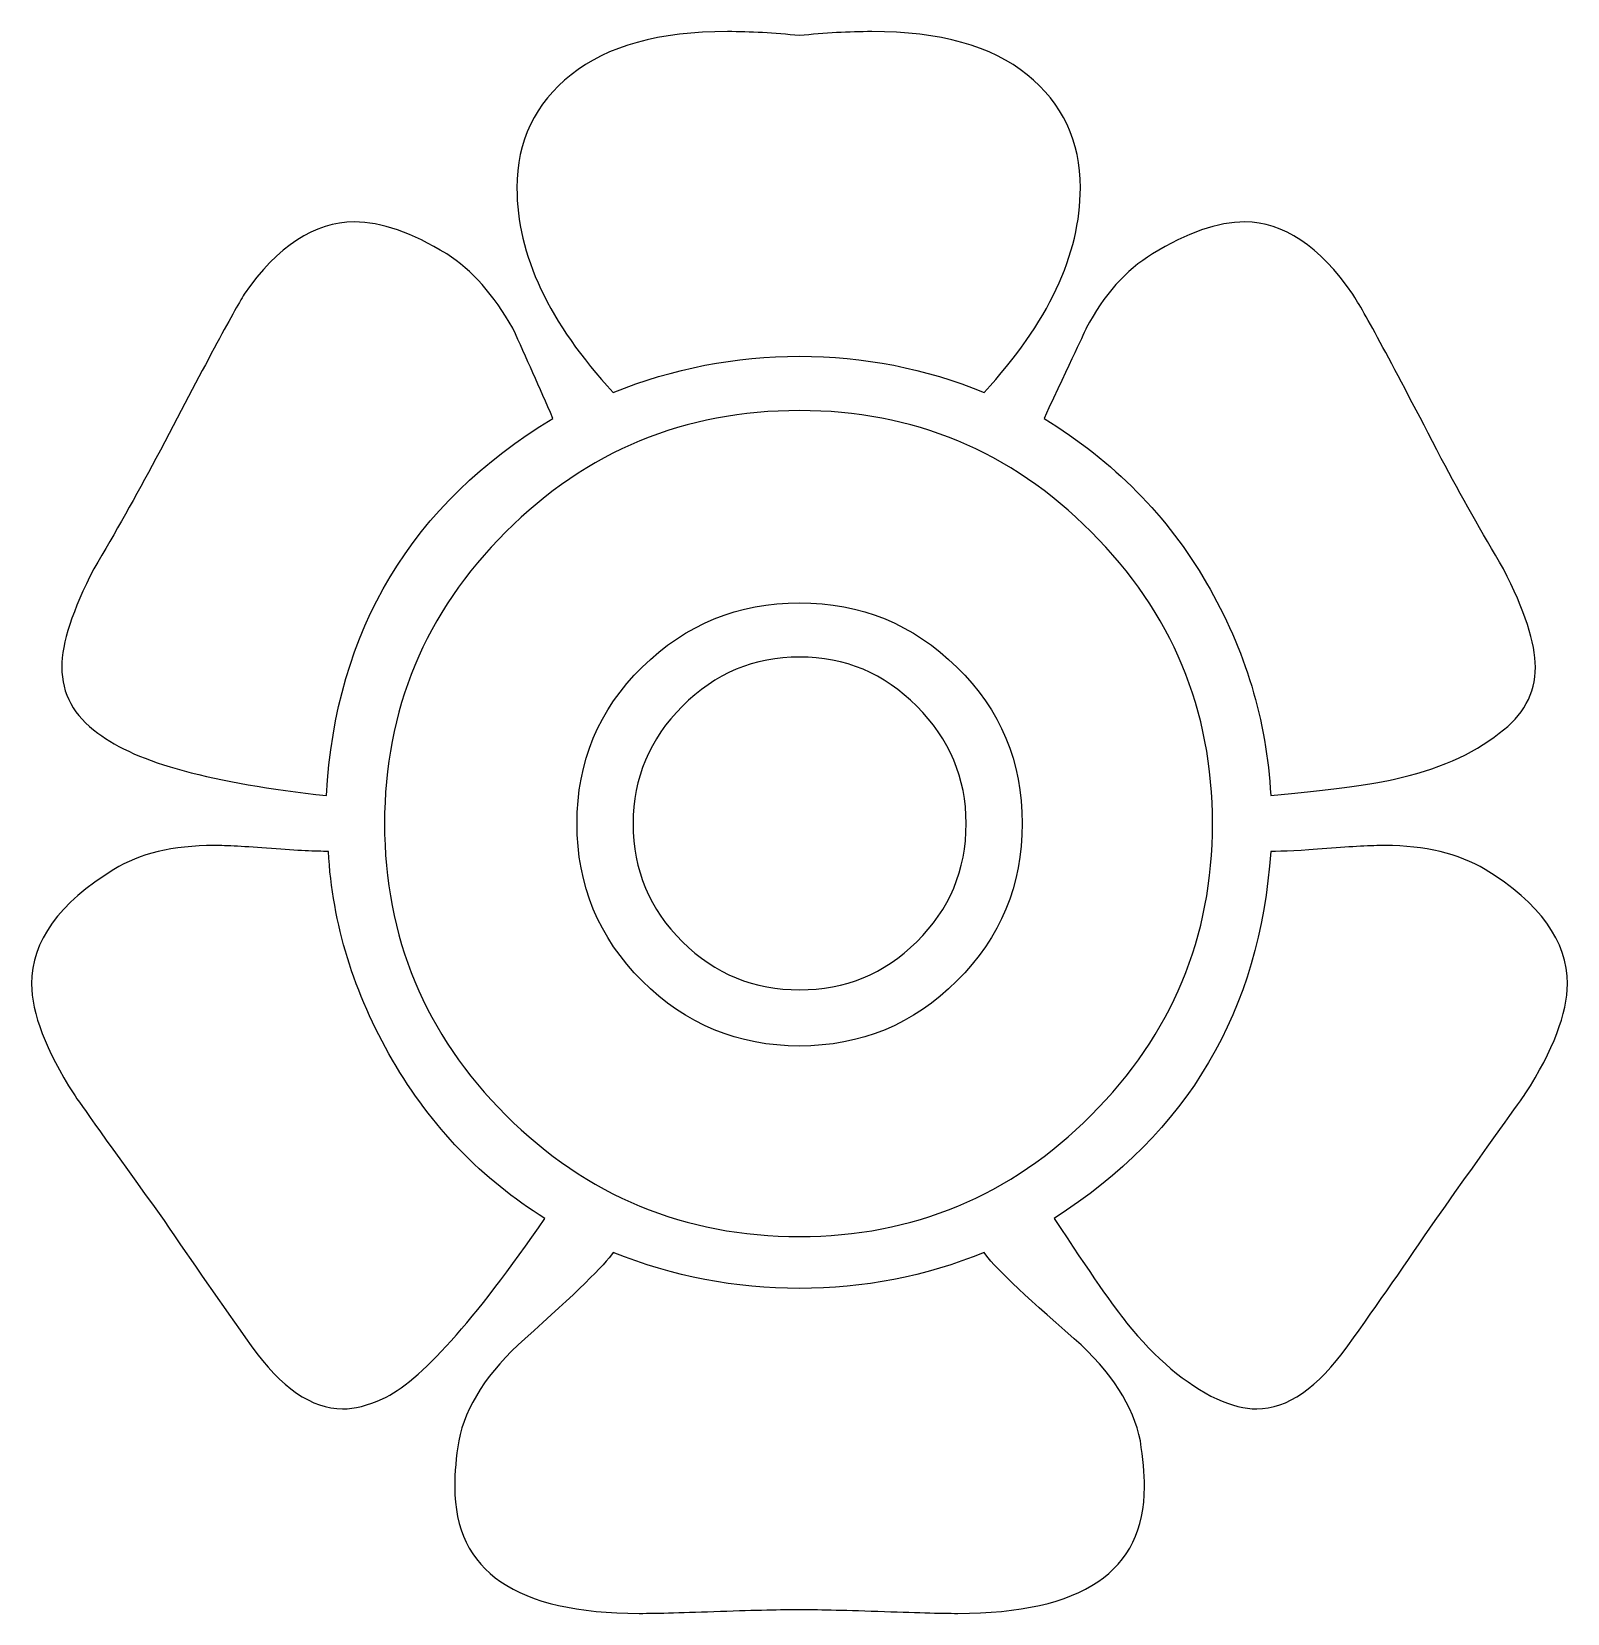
# Model space of a CAD drawing. Header units: centimetres. Extents: x -9 to 9, y -9.2 to 9.2.
import ezdxf

# ---------------------------------------------------------------- set-up
doc = ezdxf.new("R2010")
doc.units = ezdxf.units.CM
doc.header["$MEASUREMENT"] = 0
doc.layers.add('Camada 1', color=7, linetype='Continuous')

msp = doc.modelspace()

# ---------------------------------------------------------------- linework, layer by layer
at = {"layer": 'Camada 1'}
for points, knots in [([(-3.29378, 7.39772), (-3.29378, 7.9417), (-3.08344, 8.38316), (-2.66275, 8.71677), (-2.66275, 8.71677), (-2.2413, 9.05349), (-1.63416, 9.21912), (-0.83983, 9.21912), (-0.83983, 9.21912), (-0.57556, 9.21912), (-0.29511, 9.20446), (0.0008, 9.17213), (0.0008, 9.17213), (0.29508, 9.20446), (0.57707, 9.21912), (0.84213, 9.21912), (0.84213, 9.21912), (1.63726, 9.21912), (2.24133, 9.05349), (2.65278, 8.71678), (2.65278, 8.71678), (3.06728, 8.38317), (3.27381, 7.94171), (3.27381, 7.39773), (3.27381, 7.39773), (3.27381, 6.61877), (2.89935, 5.82364), (2.152, 5.01235), (2.152, 5.01235), (1.46469, 5.29588), (0.74971, 5.43457), (0.00083, 5.43457), (0.00083, 5.43457), (-0.74736, 5.43457), (-1.4716, 5.2959), (-2.1727, 5.01235), (-2.1727, 5.01235), (-2.92088, 5.82364), (-3.29378, 6.61876), (-3.29378, 7.39772)], [0, 0, 0, 0, 0.09090909, 0.09090909, 0.09090909, 0.09090909, 0.18181818, 0.18181818, 0.18181818, 0.18181818, 0.27272727, 0.27272727, 0.27272727, 0.27272727, 0.36363636, 0.36363636, 0.36363636, 0.36363636, 0.45454545, 0.45454545, 0.45454545, 0.45454545, 0.54545455, 0.54545455, 0.54545455, 0.54545455, 0.63636364, 0.63636364, 0.63636364, 0.63636364, 0.72727273, 0.72727273, 0.72727273, 0.72727273, 0.81818182, 0.81818182, 0.81818182, 0.81818182, 1, 1, 1, 1]), ([(-8.59929, 1.81099), (-8.59929, 2.09219), (-8.47369, 2.47515), (-8.22562, 2.95592), (-8.22562, 2.95592), (-7.97593, 3.37814), (-7.73479, 3.80653), (-7.50132, 4.24259), (-7.50132, 4.24259), (-6.9404, 5.31664), (-6.59756, 5.95614), (-6.47196, 6.15952), (-6.47196, 6.15952), (-6.08286, 6.7189), (-5.6545, 7.00087), (-5.18762, 7.00087), (-5.18762, 7.00087), (-4.87557, 7.00087), (-4.51653, 6.87533), (-4.11204, 6.62797), (-4.11204, 6.62797), (-3.81769, 6.43845), (-3.56033, 6.15108), (-3.34157, 5.76119), (-3.34157, 5.76119), (-3.18592, 5.41758), (-3.02873, 5.067), (-2.87387, 4.71103), (-2.87387, 4.71103), (-4.525, 3.71249), (-5.40564, 2.24784), (-5.51431, 0.31471), (-5.51431, 0.31471), (-6.83873, 0.45568), (-7.7271, 0.69764), (-8.17782, 1.04049), (-8.17782, 1.04049), (-8.45985, 1.24468), (-8.59929, 1.49897), (-8.59929, 1.81099)], [0, 0, 0, 0, 0.09090909, 0.09090909, 0.09090909, 0.09090909, 0.18181818, 0.18181818, 0.18181818, 0.18181818, 0.27272727, 0.27272727, 0.27272727, 0.27272727, 0.36363636, 0.36363636, 0.36363636, 0.36363636, 0.45454545, 0.45454545, 0.45454545, 0.45454545, 0.54545455, 0.54545455, 0.54545455, 0.54545455, 0.63636364, 0.63636364, 0.63636364, 0.63636364, 0.72727273, 0.72727273, 0.72727273, 0.72727273, 0.81818182, 0.81818182, 0.81818182, 0.81818182, 1, 1, 1, 1]), ([(3.3431, 5.76122), (3.54651, 6.15111), (3.80226, 6.43847), (4.1151, 6.628), (4.1151, 6.628), (4.51885, 6.87536), (4.87636, 7.0009), (5.19071, 7.0009), (5.19071, 7.0009), (5.64066, 7.0009), (6.06132, 6.71893), (6.44812, 6.15955), (6.44812, 6.15955), (6.57443, 5.97003), (6.91961, 5.33132), (7.48052, 4.24262), (7.48052, 4.24262), (7.71476, 3.80656), (7.95513, 3.37817), (8.20479, 2.95595), (8.20479, 2.95595), (8.4544, 2.47518), (8.57767, 2.09222), (8.57767, 1.81102), (8.57767, 1.81102), (8.57767, 1.499), (8.43593, 1.24471), (8.15704, 1.04053), (8.15704, 1.04053), (7.84422, 0.79166), (7.43123, 0.61138), (6.91964, 0.50276), (6.91964, 0.50276), (6.63762, 0.44111), (6.1615, 0.3787), (5.49274, 0.31477), (5.49274, 0.31477), (5.44646, 1.18848), (5.19686, 2.01443), (4.74378, 2.79183), (4.74378, 2.79183), (4.29383, 3.57235), (3.66208, 4.21029), (2.85148, 4.71109), (2.85148, 4.71109), (3.16284, 5.37983), (3.32927, 5.73043), (3.3431, 5.76122)], [0, 0, 0, 0, 0.07692308, 0.07692308, 0.07692308, 0.07692308, 0.15384615, 0.15384615, 0.15384615, 0.15384615, 0.23076923, 0.23076923, 0.23076923, 0.23076923, 0.30769231, 0.30769231, 0.30769231, 0.30769231, 0.38461538, 0.38461538, 0.38461538, 0.38461538, 0.46153846, 0.46153846, 0.46153846, 0.46153846, 0.53846154, 0.53846154, 0.53846154, 0.53846154, 0.61538462, 0.61538462, 0.61538462, 0.61538462, 0.69230769, 0.69230769, 0.69230769, 0.69230769, 0.76923077, 0.76923077, 0.76923077, 0.76923077, 0.84615385, 0.84615385, 0.84615385, 0.84615385, 1, 1, 1, 1]), ([(-3.42171, 3.38817), (-2.47942, 4.33199), (-1.33986, 4.802), (0.00078, 4.802), (0.00078, 4.802), (1.32438, 4.802), (2.46014, 4.33199), (3.40009, 3.38817), (3.40009, 3.38817), (4.34314, 2.44586), (4.81471, 1.31405), (4.81471, -0.01273), (4.81471, -0.01273), (4.81471, -1.33562), (4.34314, -2.46825), (3.40009, -3.41284), (3.40009, -3.41284), (2.46016, -4.35285), (1.32441, -4.82585), (0.00078, -4.82585), (0.00078, -4.82585), (-1.33989, -4.82585), (-2.47942, -4.35285), (-3.42171, -3.41284), (-3.42171, -3.41284), (-4.3663, -2.46825), (-4.83707, -1.33562), (-4.83707, -0.01273), (-4.83707, -0.01273), (-4.83705, 1.31405), (-4.36627, 2.44586), (-3.42171, 3.38817)], [0, 0, 0, 0, 0.11111111, 0.11111111, 0.11111111, 0.11111111, 0.22222222, 0.22222222, 0.22222222, 0.22222222, 0.33333333, 0.33333333, 0.33333333, 0.33333333, 0.44444444, 0.44444444, 0.44444444, 0.44444444, 0.55555556, 0.55555556, 0.55555556, 0.55555556, 0.66666667, 0.66666667, 0.66666667, 0.66666667, 0.77777778, 0.77777778, 0.77777778, 0.77777778, 1, 1, 1, 1]), ([(-1.83373, -1.84722), (-1.32756, -2.35268), (-0.71655, -2.60536), (0.00079, -2.60536), (0.00079, -2.60536), (0.71731, -2.60536), (1.32905, -2.35266), (1.83448, -1.84722), (1.83448, -1.84722), (2.34304, -1.34179), (2.59574, -0.72771), (2.59574, -0.01273), (2.59574, -0.01273), (2.59574, 0.70535), (2.34301, 1.31405), (1.83448, 1.81099), (1.83448, 1.81099), (1.32905, 2.31026), (0.7173, 2.55913), (0.00079, 2.55913), (0.00079, 2.55913), (-0.71657, 2.55913), (-1.32755, 2.31026), (-1.83373, 1.81099), (-1.83373, 1.81099), (-2.34072, 1.31402), (-2.59343, 0.70535), (-2.59343, -0.01273), (-2.59343, -0.01273), (-2.59343, -0.72771), (-2.34073, -1.34178), (-1.83373, -1.84722)], [0, 0, 0, 0, 0.11111111, 0.11111111, 0.11111111, 0.11111111, 0.22222222, 0.22222222, 0.22222222, 0.22222222, 0.33333333, 0.33333333, 0.33333333, 0.33333333, 0.44444444, 0.44444444, 0.44444444, 0.44444444, 0.55555556, 0.55555556, 0.55555556, 0.55555556, 0.66666667, 0.66666667, 0.66666667, 0.66666667, 0.77777778, 0.77777778, 0.77777778, 0.77777778, 1, 1, 1, 1]), ([(-1.36529, 1.35488), (-0.98389, 1.73858), (-0.52934, 1.92887), (0.00078, 1.92887), (0.00078, 1.92887), (0.53085, 1.92887), (0.98696, 1.73861), (1.36754, 1.35488), (1.36754, 1.35488), (1.74817, 0.97428), (1.94237, 0.5197), (1.94237, -0.01272), (1.94237, -0.01272), (1.94237, -0.55668), (1.74817, -1.01509), (1.36754, -1.38956), (1.36754, -1.38956), (0.98696, -1.76556), (0.53085, -1.95048), (0.00078, -1.95048), (0.00078, -1.95048), (-0.52934, -1.95048), (-0.98392, -1.76556), (-1.36529, -1.38956), (-1.36529, -1.38956), (-1.74822, -1.0151), (-1.93928, -0.55668), (-1.93928, -0.01272), (-1.93928, -0.01272), (-1.93928, 0.51969), (-1.74819, 0.97428), (-1.36529, 1.35488)], [0, 0, 0, 0, 0.11111111, 0.11111111, 0.11111111, 0.11111111, 0.22222222, 0.22222222, 0.22222222, 0.22222222, 0.33333333, 0.33333333, 0.33333333, 0.33333333, 0.44444444, 0.44444444, 0.44444444, 0.44444444, 0.55555556, 0.55555556, 0.55555556, 0.55555556, 0.66666667, 0.66666667, 0.66666667, 0.66666667, 0.77777778, 0.77777778, 0.77777778, 0.77777778, 1, 1, 1, 1]), ([(-6.82256, -0.2685), (-6.68236, -0.2685), (-6.46045, -0.28009), (-6.15613, -0.30324), (-6.15613, -0.30324), (-5.85255, -0.3279), (-5.63143, -0.33711), (-5.49121, -0.33711), (-5.49121, -0.33711), (-5.44499, -1.18153), (-5.19459, -1.98901), (-4.74464, -2.76874), (-4.74464, -2.76874), (-4.29159, -3.54844), (-3.69988, -4.16174), (-2.96714, -4.61476), (-2.96714, -4.61476), (-3.79232, -5.81367), (-4.42412, -6.51786), (-4.86097, -6.71973), (-4.86097, -6.71973), (-5.03126, -6.79675), (-5.18765, -6.83525), (-5.32785, -6.83525), (-5.32785, -6.83525), (-5.68612, -6.83525), (-6.03976, -6.59027), (-6.39034, -6.10024), (-6.39034, -6.10024), (-6.74168, -5.61023), (-7.07913, -5.12173), (-7.40735, -4.63789), (-7.40735, -4.63789), (-8.04608, -3.75029), (-8.39739, -3.26184), (-8.45984, -3.16474), (-8.45984, -3.16474), (-8.78574, -2.65163), (-8.95063, -2.22321), (-8.95063, -1.88116), (-8.95063, -1.88116), (-8.95063, -1.38181), (-8.63162, -0.93882), (-7.99059, -0.54816), (-7.99059, -0.54816), (-7.6955, -0.36256), (-7.30566, -0.2685), (-6.82256, -0.2685)], [0, 0, 0, 0, 0.07692308, 0.07692308, 0.07692308, 0.07692308, 0.15384615, 0.15384615, 0.15384615, 0.15384615, 0.23076923, 0.23076923, 0.23076923, 0.23076923, 0.30769231, 0.30769231, 0.30769231, 0.30769231, 0.38461538, 0.38461538, 0.38461538, 0.38461538, 0.46153846, 0.46153846, 0.46153846, 0.46153846, 0.53846154, 0.53846154, 0.53846154, 0.53846154, 0.61538462, 0.61538462, 0.61538462, 0.61538462, 0.69230769, 0.69230769, 0.69230769, 0.69230769, 0.76923077, 0.76923077, 0.76923077, 0.76923077, 0.84615385, 0.84615385, 0.84615385, 0.84615385, 1, 1, 1, 1]), ([(5.49274, -0.33711), (5.63292, -0.33711), (5.85025, -0.32788), (6.1461, -0.30324), (6.1461, -0.30324), (6.44196, -0.28012), (6.66849, -0.2685), (6.82563, -0.2685), (6.82563, -0.2685), (7.29257, -0.2685), (7.68087, -0.36256), (7.99366, -0.54816), (7.99366, -0.54816), (8.63165, -0.93882), (8.95063, -1.38181), (8.95063, -1.88116), (8.95063, -1.88116), (8.95063, -2.22321), (8.78725, -2.65163), (8.4606, -3.16476), (8.4606, -3.16476), (8.4144, -3.22792), (8.06309, -3.71949), (7.4097, -4.63791), (7.4097, -4.63791), (7.08302, -5.12173), (6.74247, -5.61025), (6.39269, -6.10026), (6.39269, -6.10026), (6.04286, -6.59029), (5.68689, -6.83527), (5.33092, -6.83527), (5.33092, -6.83527), (5.19074, -6.83527), (5.03199, -6.79677), (4.86406, -6.71975), (4.86406, -6.71975), (4.50343, -6.54719), (4.15209, -6.25131), (3.81157, -5.83059), (3.81157, -5.83059), (3.66827, -5.65647), (3.38932, -5.25277), (2.96866, -4.6148), (2.96866, -4.6148), (4.52807, -3.61775), (5.36785, -2.1939), (5.49274, -0.33711)], [0, 0, 0, 0, 0.07692308, 0.07692308, 0.07692308, 0.07692308, 0.15384615, 0.15384615, 0.15384615, 0.15384615, 0.23076923, 0.23076923, 0.23076923, 0.23076923, 0.30769231, 0.30769231, 0.30769231, 0.30769231, 0.38461538, 0.38461538, 0.38461538, 0.38461538, 0.46153846, 0.46153846, 0.46153846, 0.46153846, 0.53846154, 0.53846154, 0.53846154, 0.53846154, 0.61538462, 0.61538462, 0.61538462, 0.61538462, 0.69230769, 0.69230769, 0.69230769, 0.69230769, 0.76923077, 0.76923077, 0.76923077, 0.76923077, 0.84615385, 0.84615385, 0.84615385, 0.84615385, 1, 1, 1, 1]), ([(-3.20057, -6.01705), (-2.60886, -5.48847), (-2.26675, -5.15411), (-2.17274, -5.01235), (-2.17274, -5.01235), (-1.47162, -5.29278), (-0.74738, -5.43148), (0.00079, -5.43148), (0.00079, -5.43148), (0.74967, -5.43148), (1.46465, -5.29279), (2.15196, -5.01235), (2.15196, -5.01235), (2.24441, -5.15409), (2.59575, -5.48847), (3.20286, -6.01705), (3.20286, -6.01705), (3.63744, -6.40689), (3.89472, -6.80442), (3.97333, -7.20971), (3.97333, -7.20971), (4.00415, -7.41159), (4.02114, -7.59034), (4.02114, -7.74597), (4.02114, -7.74597), (4.02114, -8.72911), (3.29531, -9.21912), (1.84682, -9.21912), (1.84682, -9.21912), (1.64494, -9.21912), (1.33369, -9.20991), (0.91305, -9.19446), (0.91305, -9.19446), (0.49231, -9.18062), (0.18571, -9.17292), (0.00079, -9.17292), (0.00079, -9.17292), (-0.20265, -9.17292), (-0.51083, -9.18062), (-0.92149, -9.19446), (-0.92149, -9.19446), (-1.33601, -9.20991), (-1.65036, -9.21912), (-1.86761, -9.21912), (-1.86761, -9.21912), (-3.30226, -9.21912), (-4.01878, -8.72911), (-4.01878, -7.74597), (-4.01878, -7.74597), (-4.01878, -7.57489), (-4.00335, -7.39614), (-3.97253, -7.20971), (-3.97253, -7.20971), (-3.89399, -6.80442), (-3.63663, -6.40691), (-3.20057, -6.01705)], [0, 0, 0, 0, 0.06666667, 0.06666667, 0.06666667, 0.06666667, 0.13333333, 0.13333333, 0.13333333, 0.13333333, 0.2, 0.2, 0.2, 0.2, 0.26666667, 0.26666667, 0.26666667, 0.26666667, 0.33333333, 0.33333333, 0.33333333, 0.33333333, 0.4, 0.4, 0.4, 0.4, 0.46666667, 0.46666667, 0.46666667, 0.46666667, 0.53333333, 0.53333333, 0.53333333, 0.53333333, 0.6, 0.6, 0.6, 0.6, 0.66666667, 0.66666667, 0.66666667, 0.66666667, 0.73333333, 0.73333333, 0.73333333, 0.73333333, 0.8, 0.8, 0.8, 0.8, 0.86666667, 0.86666667, 0.86666667, 0.86666667, 1, 1, 1, 1])]:
    msp.add_open_spline(points, degree=3, knots=knots, dxfattribs=at)

doc.saveas('drawing.dxf')
